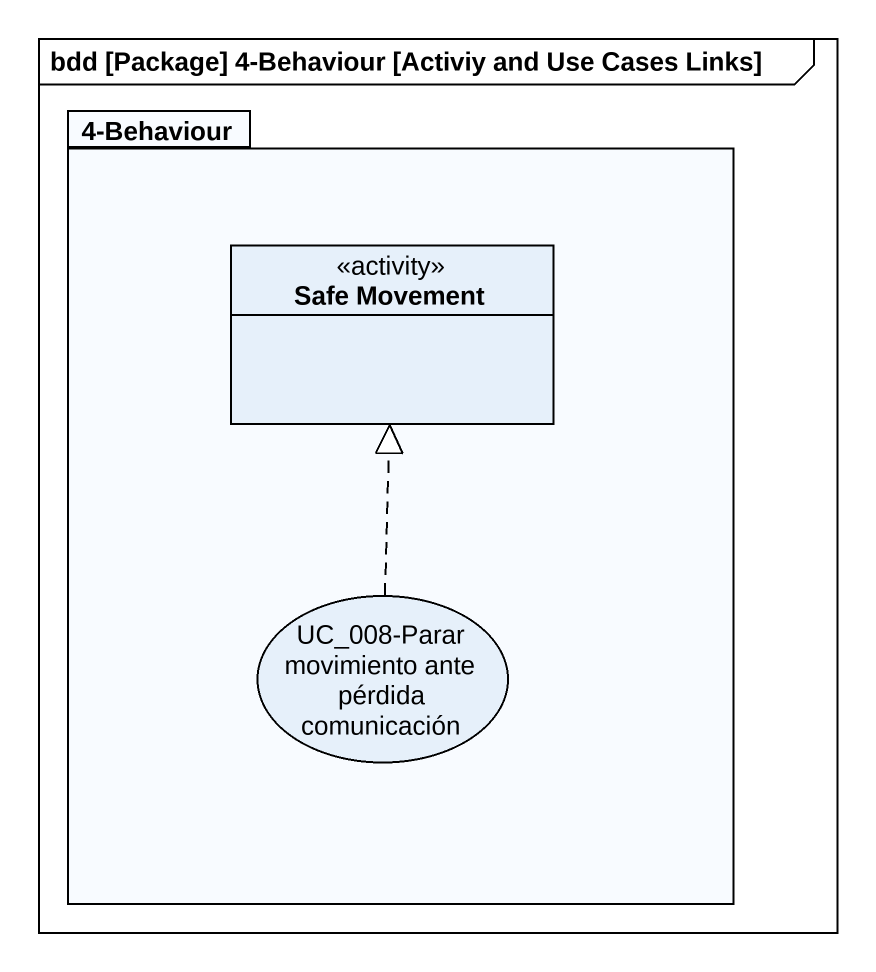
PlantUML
@startuml
mainframe bdd [Package] 4-Behaviour [Activiy and Use Cases Links]
allowmixing
hide circle
hide empty members
package "4-Behaviour" as p4_Behaviour {
  class "Safe Movement" as Safe_Movement <<activity>>
  usecase "UC_008-Parar movimiento ante pérdida comunicación" as UC_008_Parar_movimiento
}
UC_008_Parar_movimiento .up.|> Safe_Movement
@enduml
